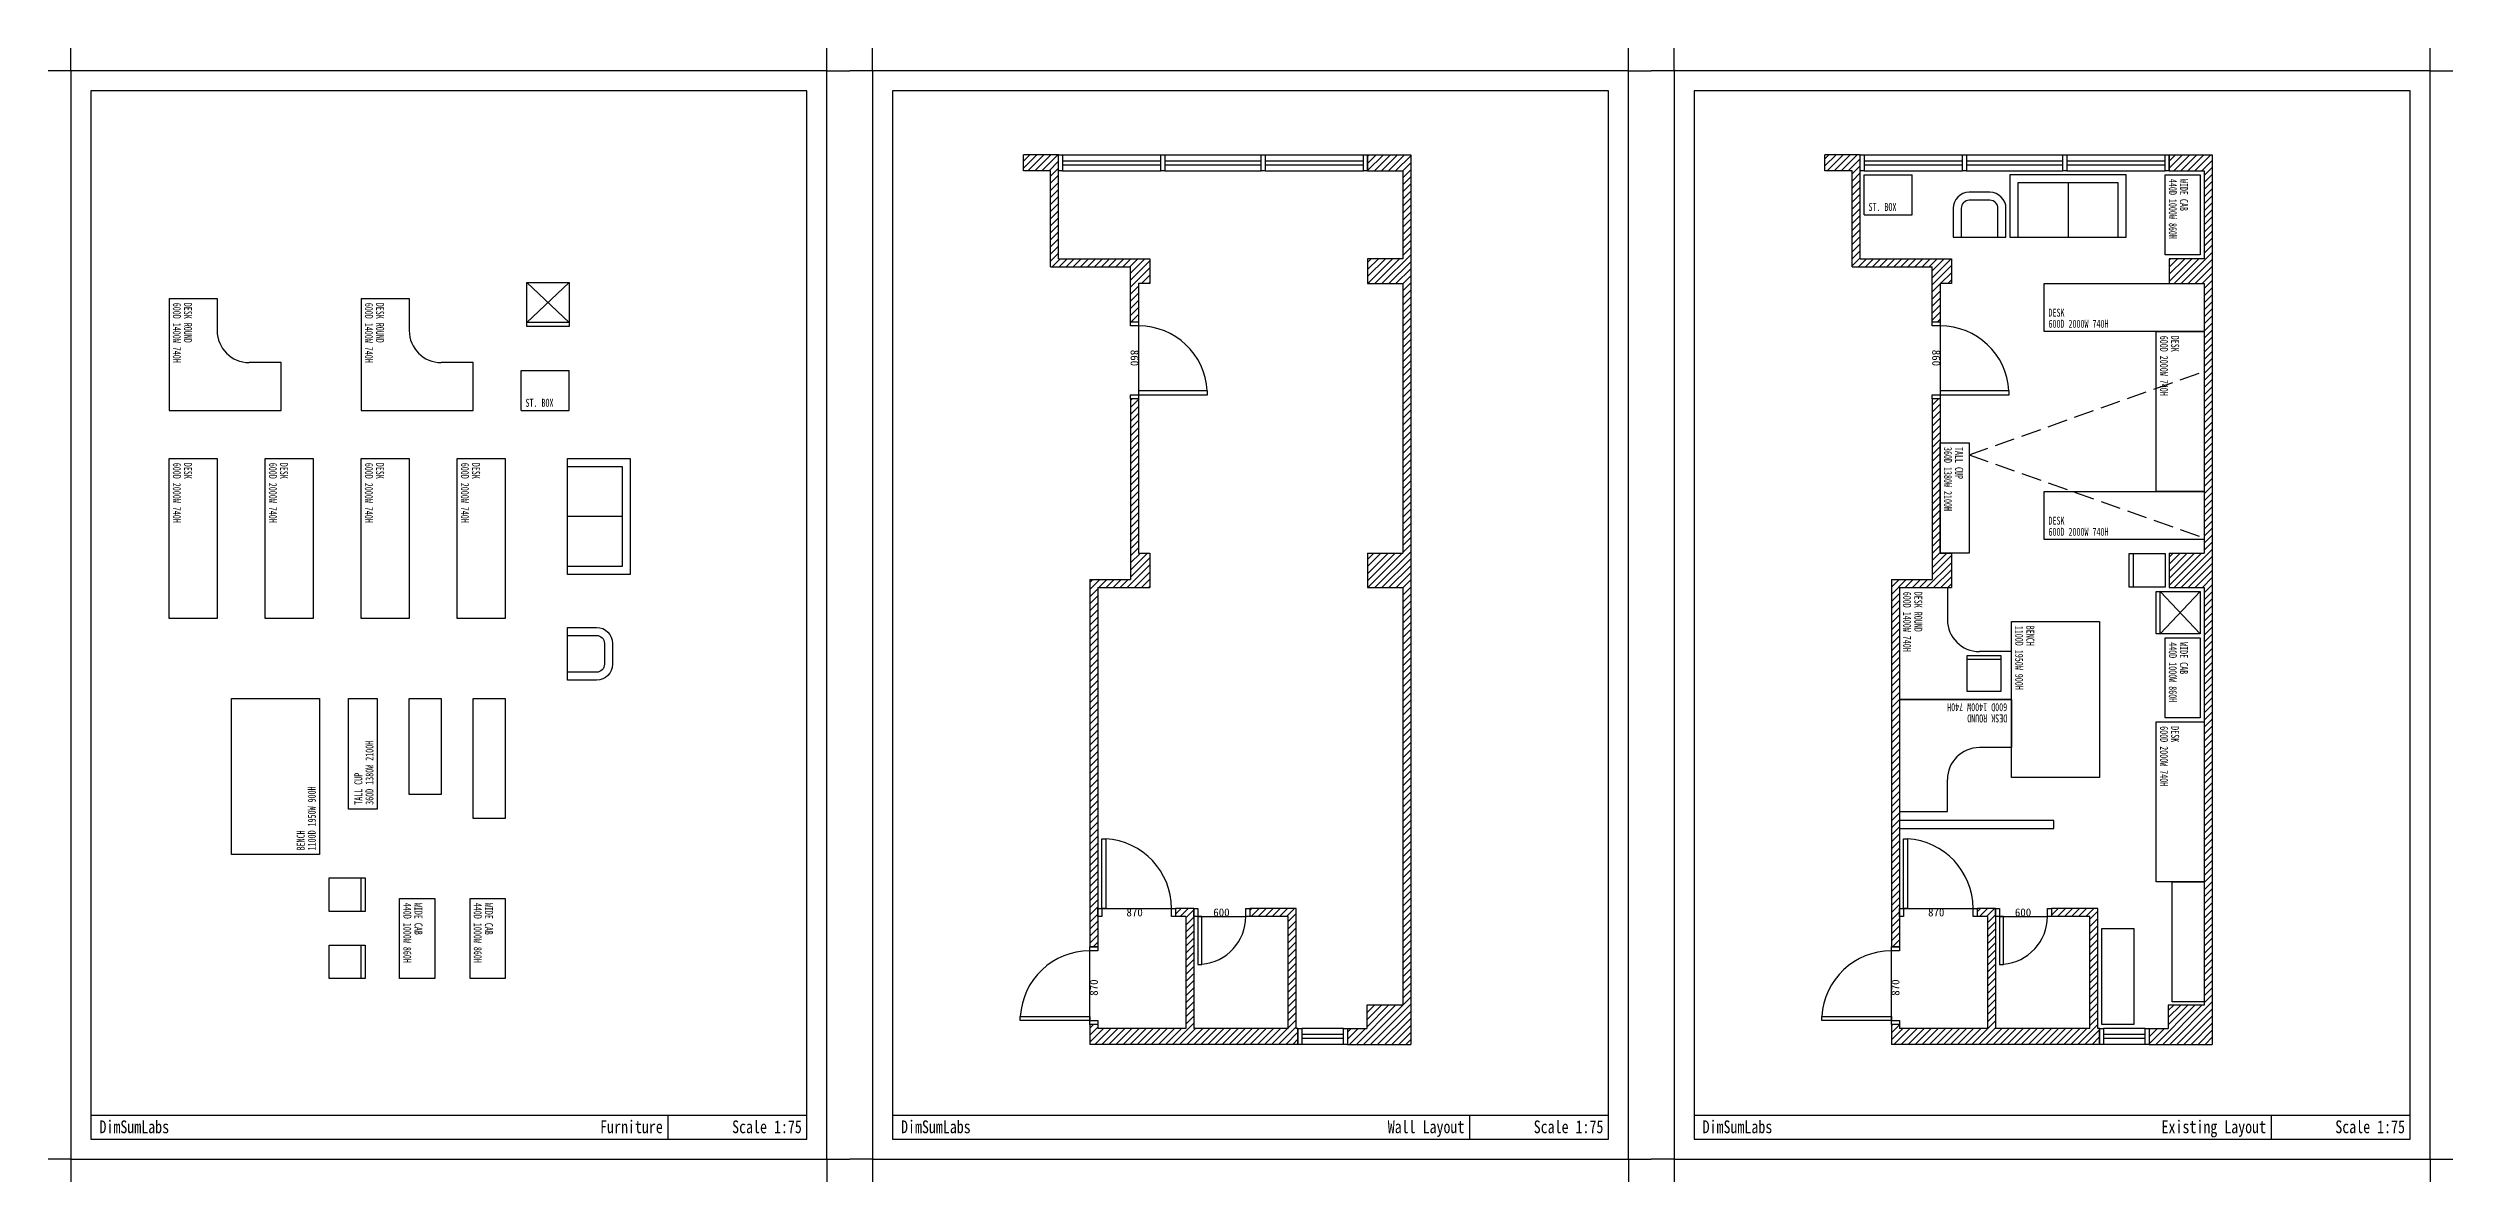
# Model space of a CAD drawing. Extents: x -500 to 78170, y -84136 to 31342.
# Drawn here: x 34855 to 64907, y -65533 to -51361 of the extents above; entities that cross this region are included whole.
import ezdxf
from ezdxf.enums import TextEntityAlignment as Align

# ---------------------------------------------------------------- set-up
doc = ezdxf.new("R2010")
doc.units = 0
doc.header["$LTSCALE"] = 1000
doc.header["$MEASUREMENT"] = 0
doc.linetypes.add('DASH', pattern=[0.35, 0.25, -0.1])
doc.layers.get('DEFPOINTS').update_dxf_attribs({"color": 9})
for name, color, linetype in [('3-WALL', 3, 'Continuous'), ('4-LINE', 7, 'Continuous'), ('5-DOOR', 1, 'Continuous'), ('6-WIN', 6, 'Continuous'), ('7-SANI', 4, 'Continuous'), ('ANALYSIS', 6, 'Continuous'), ('hatch', 9, 'Continuous'), ('I-FURN', 4, 'Continuous'), ('T-DESB', 3, 'Continuous')]:
    doc.layers.add(name, color=color, linetype=linetype)
doc.styles.add('HZTXT', font='SimSun.ttf', dxfattribs={"width": 0.8})
doc.styles.get("Standard").update_dxf_attribs({"font": 'SimSun.ttf'})
pattern_1 = [(45, (-34360.05, 28016.62), (-44.19417, 44.19417), [])]

# ---------------------------------------------------------------- blocks, each defined once
blk = doc.blocks.new('Block A3')
for p, q in [((-9196, 550), (-250, 550)), ((-1986, 550), (-1986, 250))]:
    blk.add_line(p, q)
blk.add_lwpolyline([(-9196, 250), (-250, 250), (-250, 13350), (-9196, 13350)], close=True)
at = {"layer": 'DEFPOINTS', "color": 2}
for p, q in [((-9446, 13600), (-9446, 13886)), ((0, 13600), (0, 13886)), ((-9446, 13600), (-9731, 13600)), ((0, 13600), (286, 13600)), ((-9446, 0), (-9731, 0)), ((-9446, 0), (-9446, -286)), ((0, 0), (286, 0)), ((0, 0), (0, -286))]:
    blk.add_line(p, q, dxfattribs=at)
at = {"layer": 'DEFPOINTS'}
blk.add_lwpolyline([(-9446, 0), (0, 0), (0, 13600), (-9446, 13600)], close=True, dxfattribs=at)
blk = doc.blocks.new('TALL CUP')
at = {"layer": 'I-FURN'}
blk.add_lwpolyline([(0, 1380), (360, 1380), (360, 0), (0, 0)], close=True, dxfattribs=at)
at = {"layer": 'T-DESB', "style": 'HZTXT', "width": 0.7}
for s, p in [('360D 1380W 2100H', (47, 1327)), ('TALL CUP', (186, 1327))]:
    blk.add_text(s, height=100, rotation=270, dxfattribs=at).set_placement(p)
blk = doc.blocks.new('WIDE CAB')
at = {"layer": 'I-FURN'}
blk.add_lwpolyline([(0, 1000), (440, 1000), (440, 0), (0, 0)], close=True, dxfattribs=at)
at = {"layer": 'T-DESB', "style": 'HZTXT', "width": 0.7}
for s, p in [('440D 1000W 860H', (47, 947)), ('WIDE CAB', (186, 947))]:
    blk.add_text(s, height=100, rotation=270, dxfattribs=at).set_placement(p)
blk = doc.blocks.new('COUCH')
at = {"layer": 'I-FURN'}
for p, q in [((0, 360), (0, 0)), ((100, 360), (100, 0)), ((460, 560), (200, 560)), ((460, 460), (200, 460)), ((560, 0), (560, 360)), ((660, 0), (660, 360)), ((0, 0), (660, 0))]:
    blk.add_line(p, q, dxfattribs=at)
for centre, radius, start, end in [((200, 360), 200, 90, 180), ((200, 360), 100, 90, 180), ((460, 360), 200, 0, 90), ((460, 360), 100, 0, 90)]:
    blk.add_arc(centre, radius, start, end, dxfattribs=at)
blk = doc.blocks.new('SOFA')
at = {"layer": 'I-FURN'}
blk.add_line((725, 680), (725, 0), dxfattribs=at)
blk.add_lwpolyline([(1450, 0), (1450, 780), (0, 780), (0, 0)], close=True, dxfattribs=at)
blk.add_lwpolyline([(1350, 0), (1350, 680), (100, 680), (100, 0)], dxfattribs=at)
blk = doc.blocks.new('FRIDGE')
at = {"layer": 'I-FURN'}
for p, q in [((50, 0), (50, 530)), ((50, 0), (550, 530)), ((50, 530), (550, 0))]:
    blk.add_line(p, q, dxfattribs=at)
blk.add_lwpolyline([(0, 0), (0, 530), (550, 530), (550, 0)], close=True, dxfattribs=at)
blk = doc.blocks.new('DESK')
at = {"layer": 'I-FURN'}
blk.add_lwpolyline([(-600, 0), (0, 0), (0, -2000), (-600, -2000)], close=True, dxfattribs=at)
at = {"layer": 'T-DESB', "style": 'HZTXT', "width": 0.7}
for s, p in [('600D 2000W 740H', (-553, -53)), ('DESK', (-414, -53))]:
    blk.add_text(s, height=100, rotation=270, dxfattribs=at).set_placement(p)
blk = doc.blocks.new('ST. BOX')
at = {"layer": 'I-FURN'}
for p, q in [((0, 500), (600, 500)), ((0, 0), (0, 500)), ((600, 0), (600, 500)), ((0, 0), (600, 0))]:
    blk.add_line(p, q, dxfattribs=at)
at = {"layer": 'T-DESB', "style": 'HZTXT', "width": 0.7}
blk.add_text('ST. BOX', height=100, dxfattribs=at).set_placement((53, 47))
blk = doc.blocks.new('TALL BENCH')
at = {"layer": 'I-FURN'}
blk.add_lwpolyline([(0, 0), (1100, 0), (1100, -1950), (0, -1950)], close=True, dxfattribs=at)
at = {"layer": 'T-DESB', "style": 'HZTXT', "width": 0.7}
for s, p in [('1100D 1950W 900H', (47, -53)), ('BENCH', (186, -53))]:
    blk.add_text(s, height=100, rotation=270, dxfattribs=at).set_placement(p)
blk = doc.blocks.new('DESK ROUND')
at = {"layer": 'I-FURN'}
for p, q in [((0, 1400), (0, 0)), ((0, 1400), (600, 1400)), ((600, 1400), (600, 1000)), ((1400, 600), (1000, 600)), ((1400, 0), (1400, 600)), ((0, 0), (1400, 0))]:
    blk.add_line(p, q, dxfattribs=at)
blk.add_arc((1000, 1000), 400, 180, 270, dxfattribs=at)
at = {"layer": 'T-DESB', "style": 'HZTXT', "width": 0.7}
for s, p in [('600D 1400W 740H', (47, 1347)), ('DESK ROUND', (186, 1347))]:
    blk.add_text(s, height=100, rotation=270, dxfattribs=at).set_placement(p)
blk = doc.blocks.new('SHELVING')
at = {"layer": 'I-FURN'}
blk.add_lwpolyline([(0, 1500), (400, 1500), (400, 0), (0, 0)], close=True, dxfattribs=at)
blk = doc.blocks.new('SHELVING 2')
at = {"layer": 'I-FURN'}
blk.add_lwpolyline([(400, 0), (0, 0), (0, 1200), (400, 1200)], close=True, dxfattribs=at)
blk = doc.blocks.new('LOW CAB')
at = {"layer": 'I-FURN'}
blk.add_line((50, 420), (50, 0), dxfattribs=at)
blk.add_lwpolyline([(0, 0), (0, 420), (450, 420), (450, 0)], close=True, dxfattribs=at)
blk = doc.blocks.new('BASE')
at = {"layer": 'hatch'}
h = blk.add_hatch(dxfattribs=at)
h.set_pattern_fill('ANSI31', color=256, scale=500, style=0)
h.set_pattern_definition(pattern_1)
h.paths.add_polyline_path([(-590, 9520), (410, 9520), (410, 8830), (510, 8830), (510, 9310), (650, 9310), (650, 9620), (-490, 9620), (-490, 10920), (-930, 10920), (-930, 10720), (-590, 10720)])
h = blk.add_hatch(dxfattribs=at)
h.set_pattern_fill('ANSI31', color=256, scale=500, style=0)
h.set_pattern_definition(pattern_1)
h.paths.add_polyline_path([(3370, 5510), (3810, 5510), (3810, 290), (3360, 290), (3360, 0), (3120, 0), (3120, -200), (3910, -200), (3910, 10920), (3370, 10920), (3370, 10720), (3810, 10720), (3810, 9620), (3370, 9620), (3370, 9310), (3810, 9310), (3810, 5940), (3370, 5940)])
h = blk.add_hatch(dxfattribs=at)
h.set_pattern_fill('ANSI31', color=256, scale=500, style=0)
h.set_pattern_definition(pattern_1)
h.paths.add_polyline_path([(410, 5610), (-100, 5610), (-100, 1020), (0, 1020), (0, 5510), (650, 5510), (650, 5940), (510, 5940), (510, 7870), (410, 7870)])
h = blk.add_hatch(dxfattribs=at)
h.set_pattern_fill('ANSI31', color=256, scale=500, style=0)
h.set_pattern_definition(pattern_1)
h.paths.add_polyline_path([(2500, -200), (2500, 0), (2480, 0), (2480, 1500), (1900, 1500), (1900, 1400), (2380, 1400), (2380, 0), (1200, 0), (1200, 1500), (970, 1500), (970, 1400), (1100, 1400), (1100, 0), (0, 0), (0, 50), (-100, 50), (-100, -200)])
at = {"layer": '3-WALL'}
for p, q in [((-490, 10920), (-930, 10920)), ((-490, 9620), (-490, 10920)), ((3370, 10720), (3370, 10920)), ((3370, 10920), (3910, 10920)), ((3370, 10720), (3810, 10720)), ((3810, 10720), (3810, 9620)), ((-490, 9620), (650, 9620)), ((650, 9620), (650, 9310)), ((3810, 9620), (3370, 9620)), ((3370, 9620), (3370, 9310)), ((650, 9310), (510, 9310)), ((510, 9310), (510, 8830)), ((3370, 9310), (3810, 9310)), ((3810, 9310), (3810, 5940)), ((510, 7870), (410, 7870)), ((510, 7870), (510, 5940)), ((510, 5940), (650, 5940)), ((650, 5940), (650, 5510)), ((3370, 5940), (3810, 5940)), ((3370, 5940), (3370, 5510)), ((0, 5510), (650, 5510)), ((0, 5510), (0, 1020)), ((3370, 5510), (3810, 5510)), ((3810, 5510), (3810, 290)), ((970, 1500), (970, 1400)), ((1200, 1500), (970, 1500)), ((1100, 1400), (970, 1400)), ((1100, 1400), (1100, 0)), ((1200, 1500), (1200, 0)), ((2480, 1500), (1900, 1500)), ((1900, 1500), (1900, 1400)), ((2380, 1400), (1900, 1400)), ((2380, 0), (2380, 1400)), ((2480, 0), (2480, 1500)), ((0, 1020), (-100, 1020)), ((0, 50), (-100, 50)), ((0, 50), (0, 0)), ((1100, 0), (0, 0)), ((3810, 290), (3360, 290)), ((3360, 290), (3360, 0)), ((2500, -200), (-100, -200)), ((2380, 0), (1200, 0)), ((2500, 0), (2480, 0)), ((2500, 0), (2500, -200)), ((3120, 0), (3120, -200)), ((3120, 0), (3360, 0)), ((3120, -200), (3910, -200))]:
    blk.add_line(p, q, dxfattribs=at)
at = {"layer": '5-DOOR'}
for p, q in [((510, 8780), (510, 7920)), ((50, 1500), (920, 1500)), ((1250, 1400), (1850, 1400)), ((-100, 100), (-100, 970))]:
    blk.add_line(p, q, dxfattribs=at)
for points in [[(410, 8830), (510, 8830), (510, 8780), (410, 8780)], [(410, 7920), (510, 7920), (510, 7870), (410, 7870)], [(510, 7970), (510, 7920), (1370, 7920), (1370, 7970)], [(100, 1500), (50, 1500), (50, 2370), (100, 2370)], [(0, 1400), (0, 1500), (50, 1500), (50, 1400)], [(920, 1400), (920, 1500), (970, 1500), (970, 1400)], [(1200, 1400), (1200, 1500), (1250, 1500), (1250, 1400)], [(1300, 1400), (1250, 1400), (1250, 800), (1300, 800)], [(1850, 1400), (1850, 1500), (1900, 1500), (1900, 1400)], [(0, 970), (-100, 970), (-100, 1020), (0, 1020)], [(-100, 150), (-100, 100), (-970, 100), (-970, 150)], [(0, 50), (-100, 50), (-100, 100), (0, 100)]]:
    blk.add_lwpolyline(points, close=True, dxfattribs=at)
for centre, radius, start, end in [((510, 7920), 860, 3.333, 90), ((50, 1500), 870, 0, 86.7053), ((1250, 1400), 600, 274.7802, 360), ((-100, 100), 870, 90, 176.7053)]:
    blk.add_arc(centre, radius, start, end, dxfattribs=at)
at = {"layer": '6-WIN'}
for p, q in [((-440, 10920), (788, 10920)), ((-440, 10845), (788, 10845)), ((838, 10920), (2042, 10920)), ((838, 10845), (2042, 10845)), ((2092, 10920), (3320, 10920)), ((2092, 10845), (3320, 10845)), ((-440, 10795), (788, 10795)), ((-440, 10720), (788, 10720)), ((838, 10795), (2042, 10795)), ((838, 10720), (2042, 10720)), ((2092, 10795), (3320, 10795)), ((2092, 10720), (3320, 10720)), ((3070, 0), (2550, 0)), ((3070, -75), (2550, -75)), ((3070, -125), (2550, -125)), ((3070, -200), (2550, -200))]:
    blk.add_line(p, q, dxfattribs=at)
for points in [[(-490, 10920), (-440, 10920), (-440, 10720), (-490, 10720)], [(788, 10920), (838, 10920), (838, 10720), (788, 10720)], [(2042, 10920), (2092, 10920), (2092, 10720), (2042, 10720)], [(3320, 10920), (3370, 10920), (3370, 10720), (3320, 10720)], [(2500, 0), (2550, 0), (2550, -200), (2500, -200)], [(3070, 0), (3120, 0), (3120, -200), (3070, -200)]]:
    blk.add_lwpolyline(points, close=True, dxfattribs=at)
at = {"layer": 'DEFPOINTS'}
for p, q in [((-930, 10720), (-930, 10920)), ((3910, 10920), (3910, -200)), ((-590, 10720), (-930, 10720)), ((-590, 9520), (-590, 10720)), ((-590, 9520), (410, 9520)), ((410, 8830), (410, 9520)), ((410, 7870), (410, 5610)), ((-100, 5610), (-100, 1020)), ((-100, 5610), (410, 5610)), ((-100, 50), (-100, -200))]:
    blk.add_line(p, q, dxfattribs=at)
at = {"layer": '5-DOOR'}
for s, rotation, p in [('860', 270, (410, 8380)), ('870', 90, (0, 510))]:
    blk.add_text(s, height=100, rotation=rotation, dxfattribs=at).set_placement(p, align=Align.CENTER)
for s, p in [('870', (460, 1400)), ('600', (1545, 1400))]:
    blk.add_text(s, height=100, dxfattribs=at).set_placement(p, align=Align.CENTER)

msp = doc.modelspace()

# ---------------------------------------------------------------- linework, layer by layer
at = {"layer": '4-LINE', "linetype": 'DASH'}
for q in [(61800, -55402), (61800, -57486)]:
    msp.add_line((58860, -56444), q, dxfattribs=at)
at = {"layer": '4-LINE'}
for p, q in [((59920, -61014), (57990, -61014)), ((57990, -61114), (59920, -61114)), ((59920, -61114), (59920, -61014))]:
    msp.add_line(p, q, dxfattribs=at)

# ---------------------------------------------------------------- block references
for name, p in [('Block A3', (44587, -65247)), ('Block A3', (54604, -65247)), ('Block A3', (64621, -65247)), ('BASE', (47973, -63614)), ('BASE', (57990, -63614))]:
    msp.add_blockref(name, p)
at = {"layer": '3-WALL'}
for name, p in [('WIDE CAB', (61310, -53944)), ('DESK', (61800, -54904)), ('TALL CUP', (58500, -57674)), ('LOW CAB', (60860, -58099)), ('DESK ROUND', (57990, -59504)), ('FRIDGE', (61200, -58684)), ('TALL BENCH', (59390, -58529)), ('WIDE CAB', (61310, -59734)), ('DESK', (61800, -59784)), ('SHELVING', (61400, -63284)), ('SHELVING 2', (60520, -63564))]:
    msp.add_blockref(name, p, dxfattribs=at)
for name, p, rotation in [('DESK', (59800, -54304), 90), ('DESK', (59800, -56904), 90), ('LOW CAB', (58836, -58954), 270), ('DESK ROUND', (57990, -59504), 270)]:
    msp.add_blockref(name, p, dxfattribs=dict(at, rotation=rotation))
at = {"layer": '7-SANI'}
for name, p, rotation in [('FRIDGE', (41368, -54842), 90), ('TALL BENCH', (38248, -61442), 180), ('TALL CUP', (38968, -59492), 180), ('LOW CAB', (38818, -61732), 180), ('LOW CAB', (38818, -62572), 180)]:
    msp.add_blockref(name, p, dxfattribs=dict(at, rotation=rotation))
for name, p in [('DESK ROUND', (36368, -55892)), ('DESK ROUND', (38768, -55892)), ('ST. BOX', (40768, -55892)), ('DESK', (36968, -56492)), ('DESK', (38168, -56492)), ('DESK', (39368, -56492)), ('DESK', (40568, -56492)), ('SHELVING 2', (39368, -60692)), ('SHELVING', (40168, -60992)), ('WIDE CAB', (39248, -62992)), ('WIDE CAB', (40128, -62992))]:
    msp.add_blockref(name, p, dxfattribs=at)
at = {"layer": '7-SANI', "xscale": -1, "rotation": 269.9999999999833}
for name, p in [('SOFA', (41348, -57942)), ('COUCH', (41348, -59262))]:
    msp.add_blockref(name, p, dxfattribs=at)
at = {"layer": 'ANALYSIS'}
for name, p in [('ST. BOX', (57550, -53444)), ('COUCH', (58662, -53724)), ('SOFA', (59372, -53724))]:
    msp.add_blockref(name, p, dxfattribs=at)

# ---------------------------------------------------------------- texts
at = {"layer": 'T-DESB', "width": 0.8}
for p in [(35497, -64924), (45514, -64924), (55531, -64924)]:
    msp.add_text('DimSumLabs', height=160, dxfattribs=at).set_placement(p)
for s, p in [('Furniture', (42537, -64924)), ('Scale 1:75', (44274, -64924)), ('Wall Layout', (52554, -64924)), ('Scale 1:75', (54291, -64924)), ('Existing Layout', (62572, -64924)), ('Scale 1:75', (64308, -64924))]:
    msp.add_text(s, height=160, dxfattribs=at).set_placement(p, align=Align.RIGHT)

doc.saveas('drawing.dxf')
